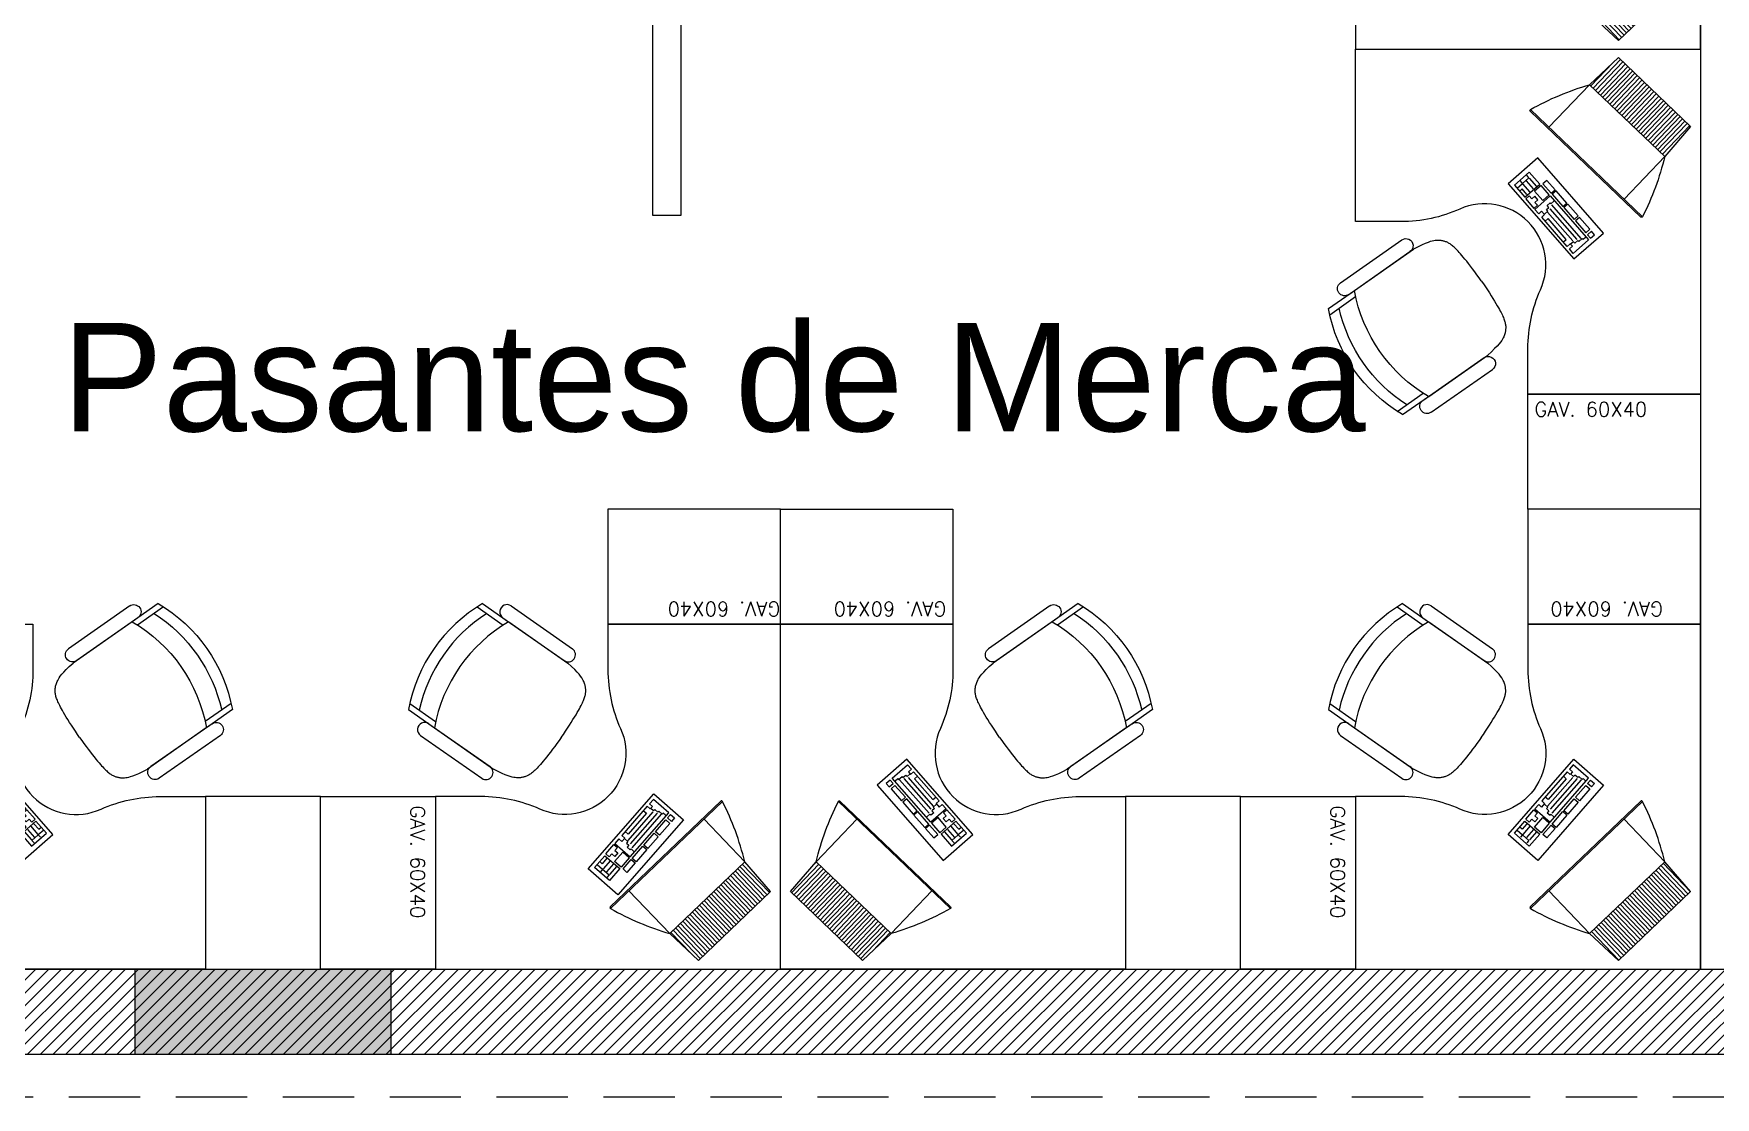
# Model space of a CAD drawing. Header units: millimetres. Extents: x -101 to 3415, y -52 to 1366.
# Drawn here: x 21.1 to 26.99, y 87.92 to 91.65 of the extents above; entities that cross this region are included whole.
import ezdxf

# ---------------------------------------------------------------- set-up
doc = ezdxf.new("R2010")
doc.units = ezdxf.units.MM
doc.linetypes.add('XR LINDERO SUPERIOR$0$A-100a LALA IRAPUATO nave equipo$0$HIDDEN', pattern=[0.375, 0.25, -0.125])
doc.layers.add('00_ARQ', color=8, linetype='Continuous')
doc.layers.add('ARQ_MOBILIARIO', color=8, linetype='Continuous')
doc.styles.add('ROMANS', font='romans.shx')
doc.styles.add('TÍTULO', font='arial.ttf', dxfattribs={"height": 0.19})

# ---------------------------------------------------------------- blocks, each defined once
blk = doc.blocks.new('XR COLUMNAS SUPERIORES')
at = {"layer": '00_ARQ', "linetype": 'ByBlock'}
h = blk.add_hatch(color=256, dxfattribs=at)
h.dxf.hatch_style = 1
h.paths.add_polyline_path([(14.2689, -14.89), (13.3726, -14.89), (13.3726, -14.59), (14.2689, -14.59)])
blk.add_lwpolyline([(14.2689, -14.89), (13.3726, -14.89), (13.3726, -14.59), (14.2689, -14.59)], close=True, dxfattribs=at)
blk = doc.blocks.new('A$C435F5787')
at = {"linetype": 'ByBlock'}
for p, q in [((0, 0), (0, 0.4826)), ((0, 0.4826), (0.1905, 0.4826)), ((0.0762, 0.381), (0.0762, 0.4572)), ((0.0762, 0.4572), (0.1714, 0.4572)), ((0.0952, 0.4381), (0.0952, 0.454)), ((0.1365, 0.4381), (0.0952, 0.4381)), ((0.0952, 0.381), (0.0952, 0.435)), ((0.1143, 0.3842), (0.1143, 0.435)), ((0.1365, 0.4381), (0.1365, 0.454)), ((0.1714, 0.4381), (0.1365, 0.4381)), ((0.1365, 0.381), (0.1365, 0.435)), ((0.1556, 0.3842), (0.1556, 0.4191)), ((0.1556, 0.4191), (0.1714, 0.4191)), ((0.1714, 0.4572), (0.1714, 0.381)), ((0.1905, 0.4826), (0.1905, 0)), ((0.0381, 0.3715), (0.0635, 0.3715)), ((0.0381, 0.3111), (0.0381, 0.3715)), ((0.0635, 0.3715), (0.0635, 0.3111)), ((0.1714, 0.381), (0.0762, 0.381)), ((0.0762, 0.3111), (0.0762, 0.3715)), ((0.0762, 0.3715), (0.1175, 0.3715)), ((0.1175, 0.3715), (0.1175, 0.3111)), ((0.1333, 0.3302), (0.1333, 0.3524)), ((0.1333, 0.3524), (0.1524, 0.3524)), ((0.1524, 0.3302), (0.1333, 0.3302)), ((0.1524, 0.3524), (0.1524, 0.3715)), ((0.1524, 0.3715), (0.1746, 0.3715)), ((0.1524, 0.3111), (0.1524, 0.3302)), ((0.1746, 0.3715), (0.1746, 0.3111)), ((0.0635, 0.3111), (0.0381, 0.3111)), ((0.0381, 0.3048), (0.0635, 0.3048)), ((0.0381, 0.2254), (0.0381, 0.3048)), ((0.0635, 0.3048), (0.0635, 0.2254)), ((0.1175, 0.3111), (0.0762, 0.3111)), ((0.0762, 0.3048), (0.0762, 0.0222)), ((0.1746, 0.3048), (0.0762, 0.3048)), ((0.0984, 0.273), (0.0794, 0.273)), ((0.1175, 0.2794), (0.0984, 0.2794)), ((0.0984, 0.2794), (0.0984, 0.273)), ((0.0984, 0.0508), (0.0984, 0.2667)), ((0.1175, 0.2667), (0.1175, 0.2794)), ((0.1333, 0.2667), (0.1175, 0.2667)), ((0.1175, 0.0603), (0.1175, 0.2572)), ((0.1333, 0.2572), (0.1333, 0.2667)), ((0.1524, 0.2572), (0.1333, 0.2572)), ((0.1365, 0.0698), (0.1365, 0.254)), ((0.1746, 0.3111), (0.1524, 0.3111)), ((0.1556, 0.254), (0.1556, 0.2762)), ((0.1556, 0.2762), (0.1746, 0.2762)), ((0.1746, 0.254), (0.1556, 0.254)), ((0.1746, 0.2762), (0.1746, 0.3048)), ((0.1746, 0.0667), (0.1746, 0.254)), ((0.0635, 0.2254), (0.0381, 0.2254)), ((0.0381, 0.1429), (0.0381, 0.2191)), ((0.0381, 0.2191), (0.0635, 0.2191)), ((0.0635, 0.2191), (0.0635, 0.1429)), ((0.1556, 0.0952), (0.1556, 0.2286)), ((0.1556, 0.2286), (0.1746, 0.2286)), ((0.0635, 0.1429), (0.0381, 0.1429)), ((0.0381, 0.1333), (0.0635, 0.1333)), ((0.0381, 0.0571), (0.0381, 0.1333)), ((0.0635, 0.1333), (0.0635, 0.0571)), ((0.1746, 0.0952), (0.1556, 0.0952)), ((0.0635, 0.0571), (0.0381, 0.0571)), ((0.0381, 0.0444), (0.0635, 0.0444)), ((0.0381, 0.0222), (0.0381, 0.0444)), ((0.0635, 0.0222), (0.0381, 0.0222)), ((0.0635, 0.0444), (0.0635, 0.0222)), ((0.0762, 0.0222), (0.1746, 0.0222)), ((0.0794, 0.0413), (0.0952, 0.0413)), ((0.0952, 0.0413), (0.0952, 0.0476)), ((0.0952, 0.0476), (0.1175, 0.0476)), ((0.1175, 0.0476), (0.1175, 0.054)), ((0.1175, 0.054), (0.1365, 0.054)), ((0.1365, 0.054), (0.1365, 0.0635)), ((0.1365, 0.0635), (0.1556, 0.0635)), ((0.1556, 0.0508), (0.1556, 0.0667)), ((0.1556, 0.0667), (0.1746, 0.0667)), ((0.1746, 0.0508), (0.1556, 0.0508)), ((0.1746, 0.0222), (0.1746, 0.0508)), ((0.1905, 0), (0, 0))]:
    blk.add_line(p, q, dxfattribs=at)
blk = doc.blocks.new('m-tv pla')
h = blk.add_hatch()
h.set_pattern_fill('ANSI31', color=256, scale=0.005, angle=45, style=0)
h.set_pattern_definition([(90, (-254.158094, -242.753814), (-0.015875, 2e-18), [])])
h.paths.add_polyline_path([(0.24, -0.4736), (0.25, -0.2836), (-0.25, -0.2836), (-0.24, -0.4736)])
for p, q in [((0.3731, 0), (-0.3731, 0)), ((-0.3683, 0.0064), (0.3683, 0.0064)), ((-0.25, -0.2836), (-0.25, 0)), ((0.25, -0.2836), (0.25, 0)), ((-0.24, -0.4736), (-0.25, -0.2836)), ((-0.25, -0.2836), (0.25, -0.2836)), ((0.24, -0.4736), (0.25, -0.2836)), ((-0.24, -0.4736), (0.24, -0.4736))]:
    blk.add_line(p, q)
for centre, radius, start, end in [((-0.3683, 0.0014), 0.005, 90, 196.77523), ((0.8976, 0.383), 1.3272, 196.77523, 210.15049), ((-0.8976, 0.383), 1.3272, 329.84951, 343.22477), ((0.3683, 0.0014), 0.005, 343.22477, 90)]:
    blk.add_arc(centre, radius, start, end)
blk = doc.blocks.new('A$C369842D8')
for p, q in [((0.0498, 0.4909), (0.0498, 0.3809)), ((0.0698, 0.4996), (0.0698, 0.3896)), ((0.4798, 0.4996), (0.4798, 0.3896)), ((0.4998, 0.4909), (0.4998, 0.3809)), ((0, 0.405), (0, 0.145)), ((0.05, 0.405), (0.05, 0.145)), ((0.05, 0.38), (0.05, 0.13)), ((0.5, 0.405), (0.5, 0.145)), ((0.5, 0.38), (0.5, 0.13)), ((0.55, 0.405), (0.55, 0.145))]:
    blk.add_line(p, q)
for points in [[(0.275, 0), (0.2619, 0.0001), (0.249, 0.0003), (0.2363, 0.0006), (0.2239, 0.001), (0.2121, 0.0015), (0.2009, 0.002), (0.1904, 0.0026), (0.1807, 0.0033), (0.1719, 0.004), (0.164, 0.0047), (0.1569, 0.0054), (0.1505, 0.0062), (0.1447, 0.007), (0.1394, 0.0078), (0.1345, 0.0086), (0.13, 0.0095), (0.1257, 0.0104), (0.1217, 0.0113), (0.118, 0.0123), (0.1144, 0.0133), (0.1111, 0.0143), (0.108, 0.0154), (0.1051, 0.0166), (0.1023, 0.0178), (0.0997, 0.0192), (0.0972, 0.0205), (0.0949, 0.022), (0.0927, 0.0235), (0.0906, 0.0251), (0.0885, 0.0268), (0.0865, 0.0285), (0.0845, 0.0303), (0.0826, 0.0322), (0.0806, 0.0341), (0.0787, 0.0363), (0.0767, 0.0387), (0.0747, 0.0413), (0.0727, 0.0443), (0.0706, 0.0476), (0.0685, 0.0513), (0.0663, 0.0556), (0.064, 0.0607), (0.0617, 0.0671), (0.0594, 0.075), (0.057, 0.0849), (0.0547, 0.0971), (0.0523, 0.112), (0.05, 0.13)], [(0.275, 0), (0.2881, 0.0001), (0.301, 0.0003), (0.3137, 0.0006), (0.3261, 0.001), (0.3379, 0.0015), (0.3491, 0.002), (0.3596, 0.0026), (0.3693, 0.0033), (0.3781, 0.004), (0.386, 0.0047), (0.3931, 0.0054), (0.3995, 0.0062), (0.4053, 0.007), (0.4106, 0.0078), (0.4155, 0.0086), (0.42, 0.0095), (0.4243, 0.0104), (0.4283, 0.0113), (0.432, 0.0123), (0.4356, 0.0133), (0.4389, 0.0143), (0.442, 0.0154), (0.4449, 0.0166), (0.4477, 0.0178), (0.4503, 0.0192), (0.4528, 0.0205), (0.4551, 0.022), (0.4573, 0.0235), (0.4594, 0.0251), (0.4615, 0.0268), (0.4635, 0.0285), (0.4655, 0.0303), (0.4674, 0.0322), (0.4694, 0.0341), (0.4713, 0.0363), (0.4733, 0.0387), (0.4753, 0.0413), (0.4773, 0.0443), (0.4794, 0.0476), (0.4815, 0.0513), (0.4837, 0.0556), (0.486, 0.0607), (0.4883, 0.0671), (0.4906, 0.075), (0.493, 0.0849), (0.4953, 0.0971), (0.4977, 0.112), (0.5, 0.13)]]:
    blk.add_lwpolyline(points)
for centre, radius, start, end in [((0.2748, -0.0003), 0.5403, 65.38852, 114.61148), ((0.2748, -0.0403), 0.5403, 67.70075, 112.29925), ((0.025, 0.405), 0.025, 0, 180), ((0.2748, -0.1103), 0.5403, 65.38852, 114.61148), ((0.525, 0.405), 0.025, 0, 180), ((0.025, 0.145), 0.025, 180, 0), ((0.525, 0.145), 0.025, 180, 0)]:
    blk.add_arc(centre, radius, start, end)

msp = doc.modelspace()

# ---------------------------------------------------------------- hatches: boundary and pattern name
at = {"layer": '00_ARQ'}
h = msp.add_hatch(dxfattribs=at)
h.set_pattern_fill('ANSI31', color=8, scale=0.01)
h.set_pattern_definition([(45, (8.080342, 102.960372), (-0.02245064, 0.02245064), [])])
h.paths.add_polyline_path([(12.857, 88.3704), (33.467, 88.3704), (33.467, 88.0704), (12.857, 88.0704)])

# ---------------------------------------------------------------- linework, layer by layer
at = {"layer": '00_ARQ', "linetype": 'XR LINDERO SUPERIOR$0$A-100a LALA IRAPUATO nave equipo$0$HIDDEN'}
msp.add_lwpolyline([(8.0495, 87.9204), (14.8453, 87.9219), (27.8022, 87.9221), (38.8142, 87.9204), (38.7801, 94.3042), (38.7712, 102.9174), (27.3853, 102.925), (18.1126, 102.9288), (10.6234, 102.9316), (8.0803, 102.9604), (8.0495, 87.9204)], dxfattribs=at)
at = {"layer": '00_ARQ', "ltscale": 0.3}
msp.add_lwpolyline([(23.2672, 97.3135), (23.2672, 91.0144), (23.3672, 91.0144), (23.3672, 97.3135), (23.2672, 97.3135)], dxfattribs=at)
at = {"layer": '00_ARQ', "ltscale": 2}
msp.add_lwpolyline([(27.0923, 90.2204), (27.0923, 93.4526), (29.6238, 93.4526), (29.6238, 92.3529), (29.7738, 92.3529), (29.7738, 94.4208), (29.6238, 94.4208), (29.6238, 93.6026), (26.9423, 93.6026), (26.9423, 88.3704), (27.0923, 88.3704), (27.0923, 90.0704), (28.7238, 90.0704), (28.7238, 92.4529), (28.5738, 92.4529), (28.5738, 90.2204), (27.0923, 90.2204)], dxfattribs=at)
at = {"layer": '00_ARQ'}
msp.add_lwpolyline([(12.857, 88.3704), (33.467, 88.3704), (33.467, 88.0704), (12.857, 88.0704)], close=True, dxfattribs=at)
at = {"layer": 'ARQ_MOBILIARIO', "ltscale": 0.01}
for points in [[(26.0985, 92.1579, 0.105703), (25.8924, 92.202), (25.7323, 92.202), (25.7323, 91.597), (26.9423, 91.597), (26.9423, 92.807), (26.3373, 92.807), (26.3373, 92.6469, 0.105703), (26.3814, 92.4407, -0.689027)], [(26.0985, 91.0361, -0.105703), (25.8924, 90.992), (25.7323, 90.992), (25.7323, 91.597), (26.9423, 91.597), (26.9423, 90.387), (26.3373, 90.387), (26.3373, 90.5471, -0.105703), (26.3814, 90.7532, 0.689027)], [(21.3329, 88.9313, -0.105703), (21.539, 88.9754), (21.6991, 88.9754), (21.6991, 88.3704), (20.4891, 88.3704), (20.4891, 89.5804), (21.0941, 89.5804), (21.0941, 89.4203, -0.105703), (21.05, 89.2142, 0.689027)], [(22.872, 88.9313, 0.105703), (22.6658, 88.9754), (22.5057, 88.9754), (22.5057, 88.3704), (23.7157, 88.3704), (23.7157, 89.5804), (23.1107, 89.5804), (23.1107, 89.4203, 0.105703), (23.1548, 89.2142, -0.689027)], [(24.5595, 88.9313, -0.105703), (24.7656, 88.9754), (24.9257, 88.9754), (24.9257, 88.3704), (23.7157, 88.3704), (23.7157, 89.5804), (24.3207, 89.5804), (24.3207, 89.4203, -0.105703), (24.2766, 89.2142, 0.689027)], [(26.0985, 88.9313, 0.105703), (25.8924, 88.9754), (25.7323, 88.9754), (25.7323, 88.3704), (26.9423, 88.3704), (26.9423, 89.5804), (26.3373, 89.5804), (26.3373, 89.4203, 0.105703), (26.3814, 89.2142, -0.689027)]]:
    msp.add_lwpolyline(points, format="xyb", close=True, dxfattribs=at)
for points in [[(26.9423, 90.387), (26.9423, 89.9837), (26.3373, 89.9837), (26.3373, 90.387)], [(23.7157, 89.5804), (23.7157, 89.9837), (23.1107, 89.9837), (23.1107, 89.5804)], [(23.7157, 89.5804), (23.7157, 89.9837), (24.3207, 89.9837), (24.3207, 89.5804)], [(26.9423, 89.5804), (26.9423, 89.9837), (26.3373, 89.9837), (26.3373, 89.5804)], [(22.1024, 88.9754), (21.6991, 88.9754), (21.6991, 88.3704), (22.1024, 88.3704)], [(22.1024, 88.9754), (22.5057, 88.9754), (22.5057, 88.3704), (22.1024, 88.3704)], [(25.329, 88.9754), (24.9257, 88.9754), (24.9257, 88.3704), (25.329, 88.3704)], [(25.329, 88.9754), (25.7323, 88.9754), (25.7323, 88.3704), (25.329, 88.3704)]]:
    msp.add_lwpolyline(points, close=True, dxfattribs=at)

# ---------------------------------------------------------------- block references
at = {"layer": '00_ARQ'}
msp.add_blockref('XR COLUMNAS SUPERIORES', (8.0803, 102.9604), dxfattribs=at)
at = {"layer": 'ARQ_MOBILIARIO'}
for p, xscale, yscale, zscale, rotation in [((26.5427, 91.997), 0.7285030212999954, 0.7285030212999954, 0.7285030212999954, 43.72332329335334), ((26.5427, 91.197), -0.7285030212999956, 0.7285030212999954, 0.7285030212999954, 136.2766767066466), ((23.3161, 88.7704), 0.7285030212999953, 0.7285030212999953, 0.7285030212999953, 43.72332329335327), ((24.1153, 88.7704), -0.7285030212999956, 0.7285030212999954, 0.7285030212999954, 316.2766767066466), ((26.5427, 88.7704), 0.7285030212999954, 0.7285030212999954, 0.7285030212999954, 43.72332329335334)]:
    msp.add_blockref('m-tv pla', p, dxfattribs=dict(at, xscale=xscale, yscale=yscale, zscale=zscale, rotation=rotation))
at = {"layer": 'ARQ_MOBILIARIO', "ltscale": 0.01}
for name, p, xscale, yscale, zscale, rotation in [('A$C435F5787', (26.6025, 90.9521), -0.7259822496, 0.7259822496, 0.7259822496, 41.19369372281672), ('A$C369842D8', (26.0146, 91.0118), -1.00830868, 1.00830868, 1.00830868, 124.978148278709), ('A$C369842D8', (21.4168, 88.9556), -1.00830868, 1.00830868, 1.00830868, 304.978148278709), ('A$C369842D8', (22.788, 88.9556), 1.00830868, 1.00830868, 1.00830868, 55.02185172129101), ('A$C369842D8', (24.6434, 88.9556), -1.00830868, 1.00830868, 1.00830868, 304.978148278709), ('A$C369842D8', (26.0146, 88.9556), 1.00830868, 1.00830868, 1.00830868, 55.02185172129101), ('A$C435F5787', (20.8289, 89.0153), -0.7259822496000001, 0.7259822496, 0.7259822496, 221.1936937228167), ('A$C435F5787', (24.0555, 89.0153), -0.7259822496000001, 0.7259822496, 0.7259822496, 221.1936937228167), ('A$C435F5787', (26.6025, 89.0153), 0.7259822495999997, 0.7259822495999997, 0.7259822495999997, 138.8063062771833), ('A$C435F5787', (23.376, 88.8943), 0.7259822495999997, 0.7259822495999997, 0.7259822495999997, 138.8063062771833)]:
    msp.add_blockref(name, p, dxfattribs=dict(at, xscale=xscale, yscale=yscale, zscale=zscale, rotation=rotation))

# ---------------------------------------------------------------- texts
at = {"layer": '00_ARQ', "ltscale": 0.3, "style": 'TÍTULO'}
msp.add_text('Pasantes de Merca', height=0.38, dxfattribs=at).set_placement((21.1956, 90.2564, 1.448))
at = {"layer": 'ARQ_MOBILIARIO', "ltscale": 0.01, "style": 'ROMANS'}
for rotation, p in [(0, (26.3601, 90.3088)), (180, (23.7157, 89.6586)), (180, (24.2979, 89.6586)), (180, (26.8114, 89.6586)), (270, (22.4182, 88.944)), (270, (25.6448, 88.944))]:
    msp.add_text('GAV. 60X40', height=0.05042, rotation=rotation, dxfattribs=at).set_placement(p)

doc.saveas('drawing.dxf')
